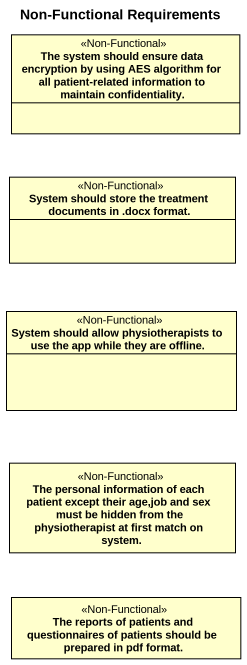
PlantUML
@startuml
title Non-Functional Requirements
hide circle
hide empty members
class "The system should ensure data encryption by using AES algorithm for all patient-related information to maintain confidentiality." as The_system_should_ensure <<Non-Functional>>
class "System should store the treatment documents in .docx format." as System_should_store_the <<Non-Functional>>
class "System should allow physiotherapists to use the app while they are offline." as System_should_allow <<Non-Functional>>
class "The personal information of each patient except their age,job and sex must be hidden from the physiotherapist at first match on system." as The_personal_information_of <<Non-Functional>>
class "The reports of patients and questionnaires of patients should be prepared in pdf format." as The_reports_of_patients_and <<Non-Functional>>
@enduml
